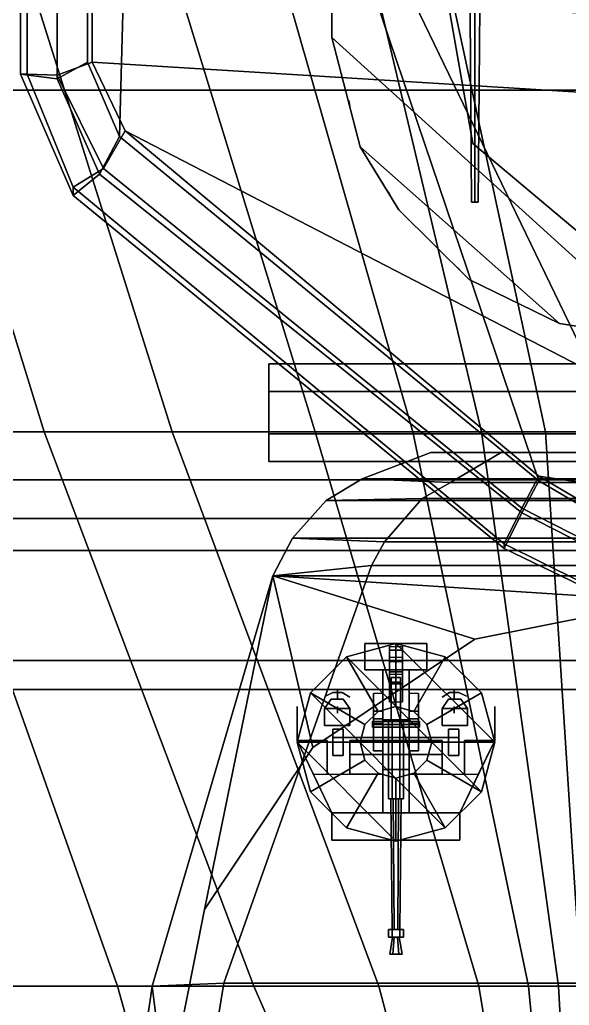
# Model space of a CAD drawing. Header units: millimetres. Extents: x -15 to 15, y -108 to 101.
# Drawn here: x -6.87 to -1.03, y -44.87 to -34.4 of the extents above; entities that cross this region are included whole.
import ezdxf

# ---------------------------------------------------------------- set-up
doc = ezdxf.new("R2010")
doc.units = ezdxf.units.MM
for name, color, linetype in [('barrel', 1, 'Continuous'), ('citadelle', 3, 'Continuous'), ('gun', 1, 'Continuous'), ('platforms', 6, 'Continuous'), ('railings', 6, 'Continuous'), ('sleeve', 5, 'Continuous'), ('superstructure', 4, 'Continuous'), ('turret', 2, 'Continuous')]:
    doc.layers.add(name, color=color, linetype=linetype)

msp = doc.modelspace()

# ---------------------------------------------------------------- linework, layer by layer
for points in [[(-9.53, -32.88, -7.56), (-8.43, -32.88, -8.17), (-6.61, -38.78, -8.17), (-7.92, -38.78, -7.56)], [(-8.43, -32.88, -8.17), (-7.11, -32.88, -8.63), (-5.25, -38.78, -8.63), (-6.61, -38.78, -8.17)], [(-7.11, -32.88, -8.63), (-5.54, -32.88, -9), (-3.73, -38.78, -9), (-5.25, -38.78, -8.63)], [(-5.54, -32.88, -9), (-4.38, -32.88, -9.21), (-2.69, -38.78, -9.21), (-3.73, -38.78, -9)], [(-4.38, -32.88, -9.21), (-3.36, -32.88, -9.34), (-1.96, -38.78, -9.34), (-2.69, -38.78, -9.21)], [(-3.36, -32.88, -9.34), (-2.55, -32.88, -9.44), (-1.28, -38.78, -9.44), (-1.96, -38.78, -9.34)], [(-2.55, -32.88, -9.44), (0, -32.88, -9.55), (0, -38.78, -9.55), (-1.28, -38.78, -9.44)], [(-9.15, -38.78, -6.76), (-7.92, -38.78, -7.56), (-5.83, -44.67, -7.56), (-7.69, -44.67, -6.58)], [(-7.92, -38.78, -7.56), (-6.61, -38.78, -8.17), (-4.38, -44.67, -8.17), (-5.83, -44.67, -7.56)], [(-6.61, -38.78, -8.17), (-5.25, -38.78, -8.63), (-3.05, -44.67, -8.63), (-4.38, -44.67, -8.17)], [(-5.25, -38.78, -8.63), (-3.73, -38.78, -9), (-1.99, -44.67, -9), (-3.05, -44.67, -8.63)], [(-3.73, -38.78, -9), (-2.69, -38.78, -9.21), (-1.46, -44.67, -9.21), (-1.99, -44.67, -9)], [(-2.69, -38.78, -9.21), (-1.96, -38.78, -9.34), (-1.14, -44.67, -9.34), (-1.46, -44.67, -9.21)], [(-1.96, -38.78, -9.34), (-1.28, -38.78, -9.44), (-0.9, -44.67, -9.44), (-1.14, -44.67, -9.34)], [(-1.28, -38.78, -9.44), (0, -38.78, -9.55), (0, -44.67, -9.55), (-0.9, -44.67, -9.44)], [(-9.72, -44.67, -4.63), (-8.71, -44.67, -5.77), (-6.85, -50.51, -5.77), (-8.3, -50.51, -4.63)], [(-8.71, -44.67, -5.77), (-7.69, -44.67, -6.58), (-5.89, -50.51, -6.35), (-6.85, -50.51, -5.77)], [(-7.69, -44.67, -6.58), (-5.83, -44.67, -7.56), (-4.2, -50.51, -7.18), (-5.89, -50.51, -6.35)], [(-5.83, -44.67, -7.56), (-4.38, -44.67, -8.17), (-1.83, -50.51, -8.17), (-4.2, -50.51, -7.18)], [(-4.38, -44.67, -8.17), (-3.05, -44.67, -8.63), (-1.51, -50.51, -8.36), (-1.83, -50.51, -8.17)], [(-3.05, -44.67, -8.63), (-1.99, -44.67, -9), (-1.03, -50.51, -8.83), (-1.51, -50.51, -8.36)], [(-1.99, -44.67, -9), (-1.46, -44.67, -9.21), (-0.9, -50.51, -9.04), (-1.03, -50.51, -8.83)], [(-1.46, -44.67, -9.21), (-1.14, -44.67, -9.34), (-0.82, -50.51, -9.26), (-0.9, -50.51, -9.04)], [(-1.14, -44.67, -9.34), (-0.9, -44.67, -9.44), (-0.78, -50.51, -9.44), (-0.82, -50.51, -9.26)]]:
    msp.add_3dface(points)
at = {"layer": 'barrel'}
for points in [[(-2.085, -33.84, 15.318), (-2.085, -33.84, 15.254), (-2.065, -36.34, 15.266), (-2.065, -36.34, 15.306)], [(-2.03, -33.84, 15.35), (-2.085, -33.84, 15.318), (-2.065, -36.34, 15.306), (-2.03, -36.34, 15.326)], [(-2.085, -33.84, 15.254), (-2.03, -33.84, 15.222), (-2.03, -36.34, 15.246), (-2.065, -36.34, 15.266)], [(-1.975, -33.84, 15.318), (-2.03, -33.84, 15.35), (-2.03, -36.34, 15.326), (-1.995, -36.34, 15.306)], [(-2.03, -33.84, 15.222), (-1.975, -33.84, 15.254), (-1.995, -36.34, 15.266), (-2.03, -36.34, 15.246)], [(-1.975, -33.84, 15.254), (-1.975, -33.84, 15.318), (-1.995, -36.34, 15.306), (-1.995, -36.34, 15.266)], [(-1.995, -36.34, 15.266), (-2.065, -36.34, 15.306), (-2.065, -36.34, 15.266), (-2.03, -36.34, 15.246)], [(-1.995, -36.34, 15.306), (-2.03, -36.34, 15.326), (-2.065, -36.34, 15.306), (-1.995, -36.34, 15.266)]]:
    msp.add_3dface(points, dxfattribs=at)
at = {"layer": 'citadelle'}
for points in [[(11.83, -24.43, 4.59), (-11.83, -24.43, 4.59), (-11.47, -35.15, 4.59), (11.47, -35.15, 4.59)], [(11.47, -35.15, 4.59), (-11.47, -35.15, 4.59), (-12.13, -39.29, 4.59), (12.13, -39.29, 4.59)], [(12.13, -39.29, 4.59), (-12.13, -39.29, 4.59), (-12.13, -39.7, 4.59), (12.13, -39.7, 4.59)], [(12.13, -39.7, 4.59), (-12.13, -39.7, 4.59), (-11.23, -40.04, 4.59), (11.23, -40.04, 4.59)], [(11.23, -40.04, 4.59), (-11.23, -40.04, 4.59), (-10.25, -41.21, 4.59), (10.25, -41.21, 4.59)], [(10.25, -41.21, 4.59), (-10.25, -41.21, 4.59), (-10.21, -41.52, 4.59), (10.21, -41.52, 4.59)], [(10.21, -41.52, 4.59), (-10.21, -41.52, 4.59), (-9.16, -47.56, 4.59), (9.16, -47.56, 4.59)]]:
    msp.add_3dface(points, dxfattribs=at)
at = {"layer": 'gun'}
for points in [[(-2.89, -44.07, 9.785), (-2.91, -44.07, 9.82), (-2.925, -42.68, 9.82), (-2.898, -42.68, 9.772)], [(-2.91, -44.07, 9.82), (-2.89, -44.07, 9.855), (-2.898, -42.68, 9.868), (-2.925, -42.68, 9.82)], [(-2.85, -44.07, 9.785), (-2.89, -44.07, 9.785), (-2.898, -42.68, 9.772), (-2.843, -42.68, 9.772)], [(-2.89, -44.07, 9.855), (-2.85, -44.07, 9.855), (-2.843, -42.68, 9.868), (-2.898, -42.68, 9.868)], [(-2.83, -44.07, 9.82), (-2.85, -44.07, 9.785), (-2.843, -42.68, 9.772), (-2.815, -42.68, 9.82)], [(-2.85, -44.07, 9.855), (-2.83, -44.07, 9.82), (-2.815, -42.68, 9.82), (-2.843, -42.68, 9.868)], [(-2.91, -44.07, 9.889), (-2.95, -44.07, 9.82), (-2.95, -44.15, 9.82), (-2.91, -44.15, 9.889)], [(-2.95, -44.07, 9.82), (-2.91, -44.07, 9.751), (-2.91, -44.15, 9.751), (-2.95, -44.15, 9.82)], [(-2.79, -44.07, 9.82), (-2.95, -44.07, 9.82), (-2.91, -44.07, 9.889), (-2.83, -44.07, 9.889)], [(-2.83, -44.07, 9.751), (-2.91, -44.07, 9.751), (-2.95, -44.07, 9.82), (-2.79, -44.07, 9.82)], [(-2.83, -44.07, 9.889), (-2.91, -44.07, 9.889), (-2.91, -44.15, 9.889), (-2.83, -44.15, 9.889)], [(-2.91, -44.07, 9.751), (-2.83, -44.07, 9.751), (-2.83, -44.15, 9.751), (-2.91, -44.15, 9.751)], [(-2.79, -44.07, 9.82), (-2.83, -44.07, 9.889), (-2.83, -44.15, 9.889), (-2.79, -44.15, 9.82)], [(-2.83, -44.07, 9.751), (-2.79, -44.07, 9.82), (-2.79, -44.15, 9.82), (-2.83, -44.15, 9.751)], [(-2.83, -44.15, 9.889), (-2.91, -44.15, 9.889), (-2.95, -44.15, 9.82), (-2.79, -44.15, 9.82)], [(-2.79, -44.15, 9.82), (-2.95, -44.15, 9.82), (-2.91, -44.15, 9.751), (-2.83, -44.15, 9.751)], [(-2.888, -44.15, 9.85), (-2.905, -44.15, 9.82), (-2.935, -44.33, 9.82), (-2.903, -44.33, 9.876)], [(-2.905, -44.15, 9.82), (-2.888, -44.15, 9.79), (-2.903, -44.33, 9.764), (-2.935, -44.33, 9.82)], [(-2.853, -44.15, 9.85), (-2.888, -44.15, 9.85), (-2.903, -44.33, 9.876), (-2.838, -44.33, 9.876)], [(-2.888, -44.15, 9.79), (-2.853, -44.15, 9.79), (-2.838, -44.33, 9.764), (-2.903, -44.33, 9.764)], [(-2.835, -44.15, 9.82), (-2.853, -44.15, 9.85), (-2.838, -44.33, 9.876), (-2.805, -44.33, 9.82)], [(-2.853, -44.15, 9.79), (-2.835, -44.15, 9.82), (-2.805, -44.33, 9.82), (-2.838, -44.33, 9.764)], [(-2.838, -44.33, 9.876), (-2.903, -44.33, 9.876), (-2.935, -44.33, 9.82), (-2.805, -44.33, 9.82)], [(-2.805, -44.33, 9.82), (-2.935, -44.33, 9.82), (-2.903, -44.33, 9.764), (-2.838, -44.33, 9.764)]]:
    msp.add_3dface(points, dxfattribs=at)
at = {"layer": 'platforms'}
for points in [[(0, -18.15, 12.48), (0, -39.75, 12.48), (-4, -31.47, 12.48), (-4, -18.15, 12.48)], [(0, -27.07, 10.37), (0, -37.81, 10.37), (-3.55, -34.59, 10.37), (-3.55, -27.07, 10.37)], [(-3.55, -34.59, 10.52), (0, -37.81, 10.52), (0, -27.07, 10.52), (-3.55, -27.07, 10.52)], [(-3.55, -27.07, 10.37), (-3.55, -34.59, 10.37), (-3.55, -34.59, 10.52), (-3.55, -27.07, 10.52)], [(-4, -31.47, 12.48), (-1.35, -39.3, 12.48), (-5.81, -35.64, 12.48), (-5.74, -33.15, 12.48)], [(0, -39.75, 12.48), (-0.81, -39.62, 12.48), (-1.35, -39.3, 12.48), (-4, -31.47, 12.48)], [(-5.74, -33.15, 12.48), (-5.81, -35.64, 12.48), (-6.15, -34.85, 12.48), (-6.15, -33.92, 12.48)], [(-5.69, -33.17, 13.63), (-6.1, -33.94, 13.63), (6.1, -34.85, 13.63), (6.1, -33.94, 13.63)], [(-6.15, -33.92, 12.48), (-6.15, -34.85, 12.48), (-6.15, -34.85, 12.63), (-6.15, -33.92, 12.63)], [(-6.1, -33.94, 13.63), (-6.1, -34.85, 13.63), (5.75, -35.58, 13.63), (6.1, -34.85, 13.63)], [(0, -37.81, 10.37), (-1.13, -37.63, 10.37), (-3.25, -35.75, 10.37), (-3.55, -34.59, 10.37)], [(-3.25, -35.75, 10.52), (-1.13, -37.63, 10.52), (0, -37.81, 10.52), (-3.55, -34.59, 10.52)], [(-3.55, -34.59, 10.37), (-3.25, -35.75, 10.37), (-3.25, -35.75, 10.52), (-3.55, -34.59, 10.52)], [(-6.15, -34.85, 12.48), (-5.81, -35.64, 12.48), (-5.81, -35.64, 12.63), (-6.15, -34.85, 12.63)], [(-6.1, -34.85, 13.63), (-5.75, -35.58, 13.63), (1.35, -39.25, 13.63), (5.75, -35.58, 13.63)], [(-5.75, -35.58, 13.63), (-1.35, -39.25, 13.63), (0.81, -39.57, 13.63), (1.35, -39.25, 13.63)], [(-5.81, -35.64, 12.48), (-1.35, -39.3, 12.48), (-1.35, -39.3, 12.63), (-5.81, -35.64, 12.63)], [(-1.13, -37.63, 10.37), (-2.09, -37.16, 10.37), (-2.84, -36.42, 10.37), (-3.25, -35.75, 10.37)], [(-2.84, -36.42, 10.52), (-2.09, -37.16, 10.52), (-1.13, -37.63, 10.52), (-3.25, -35.75, 10.52)], [(-3.25, -35.75, 10.37), (-2.84, -36.42, 10.37), (-2.84, -36.42, 10.52), (-3.25, -35.75, 10.52)], [(-2.84, -36.42, 10.37), (-2.09, -37.16, 10.37), (-2.09, -37.16, 10.52), (-2.84, -36.42, 10.52)], [(-1.13, -37.63, 10.52), (-2.09, -37.16, 10.52), (-2.09, -37.16, 10.37), (-1.13, -37.63, 10.37)], [(0, -37.81, 10.52), (-1.13, -37.63, 10.52), (-1.13, -37.63, 10.37), (0, -37.81, 10.37)], [(-1.35, -39.25, 13.63), (-0.81, -39.57, 13.63), (0, -39.7, 13.63), (0.81, -39.57, 13.63)], [(-1.35, -39.3, 12.48), (-0.81, -39.62, 12.48), (-0.81, -39.62, 12.63), (-1.35, -39.3, 12.63)]]:
    msp.add_3dface(points, dxfattribs=at)
at = {"layer": 'railings'}
for points in [[(-3.55, -34.59, 11.49), (-3.55, -27.07, 11.49), (-3.55, -27.07, 11.56), (-3.55, -34.59, 11.56)], [(-3.55, -34.59, 11.56), (-3.55, -27.07, 11.56), (-3.55, -27.07, 11.49), (-3.55, -34.59, 11.49)], [(-3.55, -34.59, 11.24), (-3.55, -27.07, 11.24), (-3.55, -27.07, 11.17), (-3.55, -34.59, 11.17)], [(-3.55, -34.59, 11.17), (-3.55, -27.07, 11.17), (-3.55, -27.07, 11.24), (-3.55, -34.59, 11.24)], [(-3.55, -34.59, 10.81), (-3.55, -27.07, 10.81), (-3.55, -27.07, 10.88), (-3.55, -34.59, 10.88)], [(-3.55, -34.59, 10.88), (-3.55, -27.07, 10.88), (-3.55, -27.07, 10.81), (-3.55, -34.59, 10.81)], [(-6.79, -33.69, 14.75), (-6.86, -33.69, 14.75), (-6.86, -34.98, 14.75), (-6.79, -34.98, 14.75)], [(-6.86, -33.69, 14.75), (-6.47, -33.74, 14.36), (-6.47, -35.03, 14.36), (-6.86, -34.98, 14.75)], [(-6.79, -34.98, 14.75), (-6.47, -34.99, 14.36), (-6.47, -33.7, 14.36), (-6.79, -33.69, 14.75)], [(-6.47, -34.99, 14.36), (-6.1, -34.85, 13.63), (-6.1, -33.94, 13.63), (-6.47, -33.7, 14.36)], [(-6.47, -33.74, 14.36), (-6.15, -33.92, 13.63), (-6.15, -34.85, 13.63), (-6.47, -35.03, 14.36)], [(-6.15, -33.92, 13.63), (-6.15, -33.92, 12.63), (-6.15, -34.85, 12.63), (-6.15, -34.85, 13.63)], [(-3.55, -34.46, 10.52), (-3.55, -34.46, 11.49), (-3.55, -34.4, 11.49), (-3.55, -34.4, 10.52)], [(-3.55, -34.4, 10.52), (-3.55, -34.4, 11.49), (-3.55, -34.46, 11.49), (-3.55, -34.46, 10.52)], [(-3.25, -35.75, 11.56), (-3.55, -34.59, 11.56), (-3.55, -34.59, 11.49), (-3.25, -35.75, 11.49)], [(-3.25, -35.75, 11.49), (-3.55, -34.59, 11.49), (-3.55, -34.59, 11.56), (-3.25, -35.75, 11.56)], [(-3.25, -35.75, 11.17), (-3.55, -34.59, 11.17), (-3.55, -34.59, 11.24), (-3.25, -35.75, 11.24)], [(-3.25, -35.75, 11.24), (-3.55, -34.59, 11.24), (-3.55, -34.59, 11.17), (-3.25, -35.75, 11.17)], [(-3.25, -35.75, 10.88), (-3.55, -34.59, 10.88), (-3.55, -34.59, 10.81), (-3.25, -35.75, 10.81)], [(-3.25, -35.75, 10.81), (-3.55, -34.59, 10.81), (-3.55, -34.59, 10.88), (-3.25, -35.75, 10.88)], [(-5.98, -35.98, 14.36), (-5.75, -35.58, 13.63), (-6.1, -34.85, 13.63), (-6.47, -34.99, 14.36)], [(-6.47, -35.03, 14.36), (-6.15, -34.85, 13.63), (-5.81, -35.64, 13.63), (-6.02, -36.04, 14.36)], [(-6.15, -34.85, 13.63), (-6.15, -34.85, 12.63), (-5.81, -35.64, 12.63), (-5.81, -35.64, 13.63)], [(-6.86, -34.98, 14.75), (-6.47, -35.03, 14.36), (-6.02, -36.04, 14.36), (-6.3, -36.27, 14.75)], [(-6.79, -34.98, 14.75), (-6.86, -34.98, 14.75), (-6.3, -36.27, 14.75), (-6.3, -36.18, 14.75)], [(-6.3, -36.18, 14.75), (-5.98, -35.98, 14.36), (-6.47, -34.99, 14.36), (-6.79, -34.98, 14.75)], [(-3.37, -35.26, 10.52), (-3.37, -35.26, 11.49), (-3.36, -35.32, 11.49), (-3.36, -35.32, 10.52)], [(-3.36, -35.32, 10.52), (-3.36, -35.32, 11.49), (-3.37, -35.26, 11.49), (-3.37, -35.26, 10.52)], [(-1.53, -39.59, 14.36), (-1.35, -39.25, 13.63), (-5.75, -35.58, 13.63), (-5.98, -35.98, 14.36)], [(-6.02, -36.04, 14.36), (-5.81, -35.64, 13.63), (-1.35, -39.3, 13.63), (-1.53, -39.64, 14.36)], [(-5.81, -35.64, 13.63), (-5.81, -35.64, 12.63), (-1.35, -39.3, 12.63), (-1.35, -39.3, 13.63)], [(-2.84, -36.42, 11.56), (-3.25, -35.75, 11.56), (-3.25, -35.75, 11.49), (-2.84, -36.42, 11.49)], [(-2.84, -36.42, 11.49), (-3.25, -35.75, 11.49), (-3.25, -35.75, 11.56), (-2.84, -36.42, 11.56)], [(-2.84, -36.42, 11.17), (-3.25, -35.75, 11.17), (-3.25, -35.75, 11.24), (-2.84, -36.42, 11.24)], [(-2.84, -36.42, 11.24), (-3.25, -35.75, 11.24), (-3.25, -35.75, 11.17), (-2.84, -36.42, 11.17)], [(-2.84, -36.42, 10.88), (-3.25, -35.75, 10.88), (-3.25, -35.75, 10.81), (-2.84, -36.42, 10.81)], [(-2.84, -36.42, 10.81), (-3.25, -35.75, 10.81), (-3.25, -35.75, 10.88), (-2.84, -36.42, 10.88)], [(-1.72, -39.97, 14.75), (-1.53, -39.59, 14.36), (-5.98, -35.98, 14.36), (-6.3, -36.18, 14.75)], [(-6.3, -36.27, 14.75), (-6.02, -36.04, 14.36), (-1.53, -39.64, 14.36), (-1.72, -40.02, 14.75)], [(-6.3, -36.18, 14.75), (-6.3, -36.27, 14.75), (-1.72, -40.02, 14.75), (-1.72, -39.97, 14.75)], [(-2.92, -36.29, 10.52), (-2.92, -36.29, 11.49), (-2.95, -36.23, 11.49), (-2.95, -36.23, 10.52)], [(-2.95, -36.23, 10.52), (-2.95, -36.23, 11.49), (-2.92, -36.29, 11.49), (-2.92, -36.29, 10.52)], [(-2.09, -37.16, 11.49), (-2.84, -36.42, 11.49), (-2.84, -36.42, 11.56), (-2.09, -37.16, 11.56)], [(-2.09, -37.16, 11.56), (-2.84, -36.42, 11.56), (-2.84, -36.42, 11.49), (-2.09, -37.16, 11.49)], [(-2.09, -37.16, 11.24), (-2.84, -36.42, 11.24), (-2.84, -36.42, 11.17), (-2.09, -37.16, 11.17)], [(-2.09, -37.16, 11.17), (-2.84, -36.42, 11.17), (-2.84, -36.42, 11.24), (-2.09, -37.16, 11.24)], [(-2.09, -37.16, 10.81), (-2.84, -36.42, 10.81), (-2.84, -36.42, 10.88), (-2.09, -37.16, 10.88)], [(-2.09, -37.16, 10.88), (-2.84, -36.42, 10.88), (-2.84, -36.42, 10.81), (-2.09, -37.16, 10.81)], [(-2.19, -37.06, 10.52), (-2.19, -37.06, 11.49), (-2.25, -37, 11.49), (-2.25, -37, 10.52)], [(-2.25, -37, 10.52), (-2.25, -37, 11.49), (-2.19, -37.06, 11.49), (-2.19, -37.06, 10.52)], [(-1.13, -37.63, 11.56), (-2.09, -37.16, 11.56), (-2.09, -37.16, 11.49), (-1.13, -37.63, 11.49)], [(-1.13, -37.63, 11.49), (-2.09, -37.16, 11.49), (-2.09, -37.16, 11.56), (-1.13, -37.63, 11.56)], [(-1.13, -37.63, 11.17), (-2.09, -37.16, 11.17), (-2.09, -37.16, 11.24), (-1.13, -37.63, 11.24)], [(-1.13, -37.63, 11.24), (-2.09, -37.16, 11.24), (-2.09, -37.16, 11.17), (-1.13, -37.63, 11.17)], [(-1.13, -37.63, 10.88), (-2.09, -37.16, 10.88), (-2.09, -37.16, 10.81), (-1.13, -37.63, 10.81)], [(-1.13, -37.63, 10.81), (-2.09, -37.16, 10.81), (-2.09, -37.16, 10.88), (-1.13, -37.63, 10.88)], [(0, -37.81, 11.49), (-1.13, -37.63, 11.49), (-1.13, -37.63, 11.56), (0, -37.81, 11.56)], [(0, -37.81, 11.56), (-1.13, -37.63, 11.56), (-1.13, -37.63, 11.49), (0, -37.81, 11.49)], [(0, -37.81, 11.24), (-1.13, -37.63, 11.24), (-1.13, -37.63, 11.17), (0, -37.81, 11.17)], [(0, -37.81, 11.17), (-1.13, -37.63, 11.17), (-1.13, -37.63, 11.24), (0, -37.81, 11.24)], [(0, -37.81, 10.81), (-1.13, -37.63, 10.81), (-1.13, -37.63, 10.88), (0, -37.81, 10.88)], [(0, -37.81, 10.88), (-1.13, -37.63, 10.88), (-1.13, -37.63, 10.81), (0, -37.81, 10.81)], [(-0.85, -39.94, 14.36), (-0.81, -39.57, 13.63), (-1.35, -39.25, 13.63), (-1.53, -39.59, 14.36)], [(-1.53, -39.64, 14.36), (-1.35, -39.3, 13.63), (-0.81, -39.62, 13.63), (-0.85, -39.99, 14.36)], [(-1.35, -39.3, 13.63), (-1.35, -39.3, 12.63), (-0.81, -39.62, 12.63), (-0.81, -39.62, 13.63)], [(-0.91, -40.37, 14.75), (-0.85, -39.94, 14.36), (-1.53, -39.59, 14.36), (-1.72, -39.97, 14.75)], [(-1.72, -40.02, 14.75), (-1.53, -39.64, 14.36), (-0.85, -39.99, 14.36), (-0.91, -40.41, 14.75)], [(-1.72, -39.97, 14.75), (-1.72, -40.02, 14.75), (-0.91, -40.41, 14.75), (-0.91, -40.37, 14.75)]]:
    msp.add_3dface(points, dxfattribs=at)
at = {"layer": 'sleeve'}
for points in [[(-3.2, -41.03, 9.93), (-3.2, -41.31, 9.93), (-2.54, -41.31, 9.93), (-2.54, -41.03, 9.93)], [(-2.54, -41.03, 9.57), (-2.54, -41.31, 9.57), (-3.2, -41.31, 9.57), (-3.2, -41.03, 9.57)], [(-2.54, -41.03, 9.93), (-2.54, -41.03, 9.57), (-3.2, -41.03, 9.57), (-3.2, -41.03, 9.93)], [(-3.2, -41.03, 9.57), (-3.2, -41.31, 9.57), (-3.2, -41.31, 9.93), (-3.2, -41.03, 9.93)], [(-2.94, -41.1, 9.36), (-2.94, -41.21, 9.41), (-2.94, -41.18, 9.57), (-2.94, -41.06, 9.57)], [(-2.8, -41.06, 9.57), (-2.8, -41.1, 9.36), (-2.94, -41.1, 9.36), (-2.94, -41.06, 9.57)], [(-2.8, -41.18, 9.57), (-2.8, -41.21, 9.41), (-2.8, -41.1, 9.36), (-2.8, -41.06, 9.57)], [(-2.54, -41.31, 9.93), (-2.54, -41.31, 9.57), (-2.54, -41.03, 9.57), (-2.54, -41.03, 9.93)], [(-2.94, -41.22, 9.15), (-2.94, -41.33, 9.2), (-2.94, -41.21, 9.41), (-2.94, -41.1, 9.36)], [(-2.8, -41.1, 9.36), (-2.8, -41.22, 9.15), (-2.94, -41.22, 9.15), (-2.94, -41.1, 9.36)], [(-2.8, -41.21, 9.41), (-2.8, -41.33, 9.2), (-2.8, -41.22, 9.15), (-2.8, -41.1, 9.36)], [(-2.94, -41.18, 9.57), (-2.94, -41.21, 9.41), (-2.8, -41.21, 9.41), (-2.8, -41.18, 9.57)], [(-2.94, -41.21, 9.41), (-2.94, -41.33, 9.2), (-2.8, -41.33, 9.2), (-2.8, -41.21, 9.41)], [(-2.94, -41.33, 9.03), (-2.94, -41.46, 9.08), (-2.94, -41.33, 9.2), (-2.94, -41.22, 9.15)], [(-2.8, -41.22, 9.15), (-2.8, -41.33, 9.03), (-2.94, -41.33, 9.03), (-2.94, -41.22, 9.15)], [(-2.8, -41.33, 9.2), (-2.8, -41.46, 9.08), (-2.8, -41.33, 9.03), (-2.8, -41.22, 9.15)], [(-3.2, -41.31, 9.93), (-3.2, -41.31, 9.57), (-2.54, -41.31, 9.57), (-2.54, -41.31, 9.93)], [(-3.01, -41.31, 9.89), (-3.01, -41.84, 9.89), (-2.73, -41.84, 9.89), (-2.73, -41.31, 9.89)], [(-2.73, -41.31, 9.62), (-2.73, -41.84, 9.62), (-3.01, -41.84, 9.62), (-3.01, -41.31, 9.62)], [(-3.01, -41.31, 9.62), (-3.01, -41.84, 9.62), (-3.01, -41.84, 9.89), (-3.01, -41.31, 9.89)], [(-2.94, -41.33, 9.2), (-2.94, -41.46, 9.08), (-2.8, -41.46, 9.08), (-2.8, -41.33, 9.2)], [(-2.94, -41.47, 8.93), (-2.94, -41.65, 8.98), (-2.94, -41.46, 9.08), (-2.94, -41.33, 9.03)], [(-2.8, -41.33, 9.03), (-2.8, -41.36, 9), (-2.94, -41.36, 9), (-2.94, -41.33, 9.03)], [(-2.8, -41.46, 9.08), (-2.8, -41.65, 8.98), (-2.8, -41.47, 8.93), (-2.8, -41.33, 9.03)], [(-2.73, -41.84, 9.89), (-2.73, -41.84, 9.62), (-2.73, -41.31, 9.62), (-2.73, -41.31, 9.89)], [(-2.94, -41.46, 9.08), (-2.94, -41.65, 8.98), (-2.8, -41.65, 8.98), (-2.8, -41.46, 9.08)], [(-2.92, -41.39, 9.89), (-2.92, -41.44, 9.89), (-2.92, -41.44, 10.11), (-2.92, -41.39, 9.98)], [(-2.92, -41.39, 9.98), (-2.92, -41.44, 10.11), (-2.82, -41.44, 10.11), (-2.82, -41.39, 9.98)], [(-2.82, -41.39, 9.98), (-2.82, -41.39, 9.89), (-2.92, -41.39, 9.89), (-2.92, -41.39, 9.98)], [(-2.92, -41.44, 9.89), (-2.92, -41.84, 9.89), (-2.92, -41.84, 9.95), (-2.92, -41.44, 10.11)], [(-2.92, -41.44, 10.11), (-2.92, -41.84, 9.95), (-2.82, -41.84, 9.95), (-2.82, -41.44, 10.11)], [(-2.82, -41.44, 10.11), (-2.82, -41.44, 9.89), (-2.82, -41.39, 9.89), (-2.82, -41.39, 9.98)], [(-2.82, -41.84, 9.95), (-2.82, -41.84, 9.89), (-2.82, -41.44, 9.89), (-2.82, -41.44, 10.11)], [(-2.62, -41.89, 9.78), (-2.62, -41.86, 9.75), (-3.12, -41.86, 9.75), (-3.12, -41.89, 9.78)], [(-2.62, -41.86, 9.75), (-2.62, -41.89, 9.72), (-3.12, -41.89, 9.72), (-3.12, -41.86, 9.75)], [(-3.12, -41.92, 9.75), (-3.12, -41.89, 9.78), (-3.12, -41.86, 9.75), (-3.12, -41.89, 9.72)], [(-2.62, -41.92, 9.75), (-2.62, -41.89, 9.78), (-3.12, -41.89, 9.78), (-3.12, -41.92, 9.75)], [(-2.62, -41.89, 9.72), (-2.62, -41.92, 9.75), (-3.12, -41.92, 9.75), (-3.12, -41.89, 9.72)], [(-3.01, -41.84, 9.75), (-3.01, -42.37, 9.75), (-2.73, -42.37, 9.75), (-2.73, -41.84, 9.75)], [(-2.73, -41.84, 9.62), (-2.73, -42.37, 9.62), (-3.01, -42.37, 9.62), (-3.01, -41.84, 9.62)], [(-3.01, -41.84, 9.89), (-3.01, -41.84, 9.62), (-2.73, -41.84, 9.62), (-2.73, -41.84, 9.89)], [(-3.01, -41.84, 9.62), (-3.01, -42.37, 9.62), (-3.01, -42.37, 9.75), (-3.01, -41.84, 9.75)], [(-2.91, -41.84, 9.889), (-2.95, -41.84, 9.82), (-2.95, -42.68, 9.82), (-2.91, -42.68, 9.889)], [(-2.95, -41.84, 9.82), (-2.91, -41.84, 9.751), (-2.91, -42.68, 9.751), (-2.95, -42.68, 9.82)], [(-2.92, -41.84, 9.95), (-2.92, -41.84, 9.89), (-2.82, -41.84, 9.89), (-2.82, -41.84, 9.95)], [(-2.83, -41.84, 9.889), (-2.91, -41.84, 9.889), (-2.91, -42.68, 9.889), (-2.83, -42.68, 9.889)], [(-2.91, -41.84, 9.751), (-2.83, -41.84, 9.751), (-2.83, -42.68, 9.751), (-2.91, -42.68, 9.751)], [(-2.79, -41.84, 9.82), (-2.83, -41.84, 9.889), (-2.83, -42.68, 9.889), (-2.79, -42.68, 9.82)], [(-2.83, -41.84, 9.751), (-2.79, -41.84, 9.82), (-2.79, -42.68, 9.82), (-2.83, -42.68, 9.751)], [(-2.73, -42.37, 9.75), (-2.73, -42.37, 9.62), (-2.73, -41.84, 9.62), (-2.73, -41.84, 9.75)], [(-2.62, -41.89, 9.72), (-2.62, -41.86, 9.75), (-2.62, -41.89, 9.78), (-2.62, -41.92, 9.75)], [(-3.54, -42.22, 10.04), (-3.43, -42.22, 10.04), (-3.43, -41.94, 10.04), (-3.54, -41.94, 10.04)], [(-3.54, -41.94, 9.91), (-3.43, -41.94, 9.91), (-3.43, -42.22, 9.91), (-3.54, -42.22, 9.91)], [(-3.54, -41.94, 10.04), (-3.54, -41.94, 9.91), (-3.54, -42.22, 9.91), (-3.54, -42.22, 10.04)], [(-3.43, -41.94, 10.04), (-3.43, -41.94, 9.91), (-3.54, -41.94, 9.91), (-3.54, -41.94, 10.04)], [(-3.43, -42.22, 10.04), (-3.43, -42.22, 9.91), (-3.43, -41.94, 9.91), (-3.43, -41.94, 10.04)], [(-2.2, -41.94, 10.04), (-2.2, -41.94, 9.91), (-2.31, -41.94, 9.91), (-2.31, -41.94, 10.04)], [(-2.31, -42.22, 10.04), (-2.2, -42.22, 10.04), (-2.2, -41.94, 10.04), (-2.31, -41.94, 10.04)], [(-2.31, -41.94, 10.04), (-2.31, -41.94, 9.91), (-2.31, -42.22, 9.91), (-2.31, -42.22, 10.04)], [(-2.31, -41.94, 9.91), (-2.2, -41.94, 9.91), (-2.2, -42.22, 9.91), (-2.31, -42.22, 9.91)], [(-2.2, -42.22, 10.04), (-2.2, -42.22, 9.91), (-2.2, -41.94, 9.91), (-2.2, -41.94, 10.04)], [(-2.2, -42.03, 9.91), (-2.2, -42.03, 9.86), (-3.54, -42.03, 9.86), (-3.54, -42.03, 9.91)], [(-3.54, -42.03, 9.86), (-2.2, -42.03, 9.86), (-2.2, -42.08, 9.86), (-3.54, -42.08, 9.86)], [(-3.54, -42.03, 9.91), (-3.54, -42.03, 9.86), (-3.54, -42.08, 9.86), (-3.54, -42.08, 9.91)], [(-3.54, -42.08, 9.86), (-2.2, -42.08, 9.86), (-2.2, -42.08, 9.91), (-3.54, -42.08, 9.91)], [(-3.43, -42.08, 9.91), (-2.31, -42.08, 9.91), (-2.31, -42.03, 9.91), (-3.43, -42.03, 9.91)], [(-2.2, -42.08, 9.91), (-2.2, -42.08, 9.86), (-2.2, -42.03, 9.86), (-2.2, -42.03, 9.91)], [(-3.54, -42.22, 9.91), (-3.43, -42.22, 9.91), (-3.43, -42.22, 10.04), (-3.54, -42.22, 10.04)], [(-2.31, -42.22, 9.91), (-2.2, -42.22, 9.91), (-2.2, -42.22, 10.04), (-2.31, -42.22, 10.04)], [(-3.01, -42.37, 9.75), (-3.01, -42.37, 9.62), (-2.73, -42.37, 9.62), (-2.73, -42.37, 9.75)], [(-2.83, -42.68, 9.889), (-2.91, -42.68, 9.889), (-2.95, -42.68, 9.82), (-2.79, -42.68, 9.82)], [(-2.79, -42.68, 9.82), (-2.95, -42.68, 9.82), (-2.91, -42.68, 9.751), (-2.83, -42.68, 9.751)]]:
    msp.add_3dface(points, dxfattribs=at)
at = {"layer": 'superstructure'}
for points in [[(-2.052, -35.715, 12.48), (-2.334, -34.118, 12.48), (-2.334, -34.118, 4.59), (-2.052, -35.715, 4.59)], [(-0.811, -36.757, 12.48), (-2.052, -35.715, 12.48), (-2.052, -35.715, 4.59), (-0.811, -36.757, 4.59)], [(0, -40.58, 4.59), (-2.032, -40.984, 4.59), (-2.032, -40.984, 5.45), (0, -40.58, 5.45)], [(-2.032, -40.984, 4.59), (-3.755, -42.135, 4.59), (-3.755, -42.135, 5.45), (-2.032, -40.984, 5.45)], [(-3.755, -42.135, 4.59), (-4.906, -43.858, 4.59), (-4.906, -43.858, 5.45), (-3.755, -42.135, 5.45)], [(-4.906, -43.858, 4.59), (-5.31, -45.89, 4.59), (-5.31, -45.89, 5.45), (-4.906, -43.858, 5.45)]]:
    msp.add_3dface(points, dxfattribs=at)
at = {"layer": 'turret'}
for points in [[(-0.93, -38.056, 9.25), (-0.93, -38.35, 9.08), (-4.22, -38.35, 9.08), (-4.22, -38.056, 9.25)], [(-4.22, -38.35, 9.08), (-4.22, -38.8, 9.08), (-4.22, -39.094, 9.25), (-4.22, -38.056, 9.25)], [(-0.93, -38.056, 9.59), (-0.93, -38.056, 9.25), (-4.22, -38.056, 9.25), (-4.22, -38.056, 9.59)], [(-0.93, -38.35, 9.76), (-0.93, -38.056, 9.59), (-4.22, -38.056, 9.59), (-4.22, -38.35, 9.76)], [(-4.22, -38.056, 9.25), (-4.22, -39.094, 9.25), (-4.22, -39.094, 9.59), (-4.22, -38.056, 9.59)], [(-4.22, -38.056, 9.59), (-4.22, -39.094, 9.59), (-4.22, -38.8, 9.76), (-4.22, -38.35, 9.76)], [(-0.93, -38.35, 9.08), (-0.93, -38.8, 9.08), (-4.22, -38.8, 9.08), (-4.22, -38.35, 9.08)], [(-0.93, -38.8, 9.76), (-0.93, -38.35, 9.76), (-4.22, -38.35, 9.76), (-4.22, -38.8, 9.76)], [(-0.93, -38.8, 9.08), (-0.93, -39.094, 9.25), (-4.22, -39.094, 9.25), (-4.22, -38.8, 9.08)], [(-0.93, -39.094, 9.59), (-0.93, -38.8, 9.76), (-4.22, -38.8, 9.76), (-4.22, -39.094, 9.59)], [(-2.5, -39, 5.45), (2.5, -39, 5.45), (3.23, -39.28, 5.45), (-3.23, -39.28, 5.45)], [(-2.29, -39.32, 8.91), (-1.75, -39, 8.91), (-2.5, -39, 5.45), (-3.23, -39.28, 5.45)], [(-0.93, -39, 7.5), (0.93, -39, 7.5), (2.5, -39, 5.45), (-2.5, -39, 5.45)], [(-1.75, -39, 8.91), (-0.93, -39, 8.91), (-0.93, -39, 7.5), (-2.5, -39, 5.45)], [(-0.93, -39.32, 8.91), (-0.93, -39, 8.91), (-1.75, -39, 8.91), (-2.29, -39.32, 8.91)], [(-0.93, -39.094, 9.25), (-0.93, -39.094, 9.59), (-4.22, -39.094, 9.59), (-4.22, -39.094, 9.25)], [(-3.23, -39.28, 5.45), (3.23, -39.28, 5.45), (3.61, -39.51, 5.45), (-3.61, -39.51, 5.45)], [(-2.59, -39.49, 8.91), (-2.29, -39.32, 8.91), (-3.23, -39.28, 5.45), (-3.61, -39.51, 5.45)], [(-0.93, -39.49, 8.91), (-0.93, -39.32, 8.91), (-2.29, -39.32, 8.91), (-2.59, -39.49, 8.91)], [(-2.99, -39.95, 8.84), (-2.59, -39.49, 8.91), (-3.61, -39.51, 5.45), (-3.97, -39.91, 5.45)], [(2.99, -39.95, 8.84), (2.59, -39.49, 8.91), (-2.59, -39.49, 8.91), (-2.99, -39.95, 8.84)], [(-3.61, -39.51, 5.45), (3.61, -39.51, 5.45), (3.97, -39.91, 5.45), (-3.97, -39.91, 5.45)], [(-3.97, -39.91, 5.45), (3.97, -39.91, 5.45), (4.18, -40.31, 5.45), (-4.18, -40.31, 5.45)], [(-3.13, -40.2, 8.81), (-2.99, -39.95, 8.84), (-3.97, -39.91, 5.45), (-4.18, -40.31, 5.45)], [(3.13, -40.2, 8.81), (2.99, -39.95, 8.84), (-2.99, -39.95, 8.84), (-3.13, -40.2, 8.81)], [(-4.7, -44.64, 8.38), (-3.13, -40.2, 8.81), (-4.18, -40.31, 5.45), (-5.46, -44.67, 5.45)], [(4.7, -44.64, 8.38), (3.13, -40.2, 8.81), (-3.13, -40.2, 8.81), (-4.7, -44.64, 8.38)], [(-5.46, -44.67, 5.45), (-4.18, -40.31, 5.45), (-4.906, -43.858, 5.45), (-5.31, -45.89, 5.45)], [(-4.18, -40.31, 5.45), (-3.755, -42.135, 5.45), (-4.906, -43.858, 5.45)], [(-4.18, -40.31, 5.45), (4.18, -40.31, 5.45), (0, -40.58, 5.45)], [(-4.18, -40.31, 5.45), (0, -40.58, 5.45), (-2.032, -40.984, 5.45)], [(-4.18, -40.31, 5.45), (-2.032, -40.984, 5.45), (-3.755, -42.135, 5.45)], [(-3.395, -41.171, 9), (-1.961, -42.605, 9), (-1.82, -42.08, 9), (-2.87, -41.03, 9)], [(-2.87, -41.03, 8.9), (-3.395, -41.171, 8.9), (-3.395, -41.171, 9), (-2.87, -41.03, 9)], [(-3.395, -41.171, 8.9), (-2.87, -41.03, 8.9), (-2.87, -41.7, 8.77), (-3.06, -41.751, 8.77)], [(-2.345, -41.171, 8.9), (-2.87, -41.03, 8.9), (-2.87, -41.03, 9), (-2.345, -41.171, 9)], [(-2.87, -41.03, 8.9), (-2.345, -41.171, 8.9), (-2.68, -41.751, 8.77), (-2.87, -41.7, 8.77)], [(-2.87, -41.03, 9), (-1.82, -42.08, 9), (-1.961, -41.555, 9), (-2.345, -41.171, 9)], [(-3.779, -41.555, 9), (-2.345, -42.989, 9), (-1.961, -42.605, 9), (-3.395, -41.171, 9)], [(-3.395, -41.171, 8.9), (-3.779, -41.555, 8.9), (-3.779, -41.555, 9), (-3.395, -41.171, 9)], [(-3.779, -41.555, 8.9), (-3.395, -41.171, 8.9), (-3.06, -41.751, 8.77), (-3.199, -41.89, 8.77)], [(-2.345, -41.171, 8.9), (-1.961, -41.555, 8.9), (-2.541, -41.89, 8.77), (-2.68, -41.751, 8.77)], [(-1.961, -41.555, 8.9), (-2.345, -41.171, 8.9), (-2.345, -41.171, 9), (-1.961, -41.555, 9)], [(-3.92, -42.08, 9), (-2.87, -43.13, 9), (-2.345, -42.989, 9), (-3.779, -41.555, 9)], [(-3.779, -41.555, 8.9), (-3.92, -42.08, 8.9), (-3.92, -42.08, 9), (-3.779, -41.555, 9)], [(-3.92, -42.08, 8.9), (-3.779, -41.555, 8.9), (-3.199, -41.89, 8.77), (-3.25, -42.08, 8.77)], [(-3.62, -41.59, 9.58), (-3.62, -41.59, 9.46), (-3.54, -41.55, 9.46), (-3.54, -41.55, 9.58)], [(-3.54, -41.55, 9.58), (-3.54, -41.55, 9.46), (-3.62, -41.59, 9.46), (-3.62, -41.59, 9.58)], [(-3.54, -41.55, 9.58), (-3.54, -41.55, 9.46), (-3.44, -41.55, 9.46), (-3.44, -41.55, 9.58)], [(-3.44, -41.55, 9.58), (-3.44, -41.55, 9.46), (-3.54, -41.55, 9.46), (-3.54, -41.55, 9.58)], [(-3.49, -41.55, 9.46), (-3.49, -41.62, 9.32), (-3.49, -41.58, 9.32), (-3.49, -41.52, 9.46)], [(-3.49, -41.52, 9.46), (-3.49, -41.58, 9.32), (-3.49, -41.62, 9.32), (-3.49, -41.55, 9.46)], [(-3.44, -41.55, 9.58), (-3.44, -41.55, 9.46), (-3.36, -41.6, 9.46), (-3.36, -41.6, 9.58)], [(-3.36, -41.6, 9.58), (-3.36, -41.6, 9.46), (-3.44, -41.55, 9.46), (-3.44, -41.55, 9.58)], [(-3.11, -41.83, 9.6), (-3.01, -41.83, 9.6), (-3.01, -41.56, 9), (-3.11, -41.56, 9)], [(-3.11, -41.56, 9), (-3.11, -42.17, 9), (-3.11, -42.17, 9.66), (-3.11, -41.83, 9.6)], [(-3.01, -41.83, 9.6), (-3.01, -42.17, 9.66), (-3.01, -42.17, 9), (-3.01, -41.56, 9)], [(-2.73, -41.83, 9.6), (-2.63, -41.83, 9.6), (-2.63, -41.56, 9), (-2.73, -41.56, 9)], [(-2.73, -41.56, 9), (-2.73, -42.17, 9), (-2.73, -42.17, 9.66), (-2.73, -41.83, 9.6)], [(-2.63, -41.83, 9.6), (-2.63, -42.17, 9.66), (-2.63, -42.17, 9), (-2.63, -41.56, 9)], [(-1.961, -41.555, 8.9), (-1.82, -42.08, 8.9), (-2.49, -42.08, 8.77), (-2.541, -41.89, 8.77)], [(-2.3, -41.55, 9.58), (-2.3, -41.55, 9.46), (-2.38, -41.6, 9.46), (-2.38, -41.6, 9.58)], [(-2.38, -41.6, 9.58), (-2.38, -41.6, 9.46), (-2.3, -41.55, 9.46), (-2.3, -41.55, 9.58)], [(-2.3, -41.55, 9.58), (-2.3, -41.55, 9.46), (-2.2, -41.55, 9.46), (-2.2, -41.55, 9.58)], [(-2.2, -41.55, 9.58), (-2.2, -41.55, 9.46), (-2.3, -41.55, 9.46), (-2.3, -41.55, 9.58)], [(-2.25, -41.55, 9.46), (-2.25, -41.62, 9.32), (-2.25, -41.58, 9.32), (-2.25, -41.52, 9.46)], [(-2.25, -41.52, 9.46), (-2.25, -41.58, 9.32), (-2.25, -41.62, 9.32), (-2.25, -41.55, 9.46)], [(-2.2, -41.55, 9.58), (-2.2, -41.55, 9.46), (-2.12, -41.59, 9.46), (-2.12, -41.59, 9.58)], [(-2.12, -41.59, 9.58), (-2.12, -41.59, 9.46), (-2.2, -41.55, 9.46), (-2.2, -41.55, 9.58)], [(-1.82, -42.08, 8.9), (-1.961, -41.555, 8.9), (-1.961, -41.555, 9), (-1.82, -42.08, 9)], [(-3.56, -41.62, 9.32), (-3.63, -41.72, 9.32), (-3.36, -41.72, 9.32), (-3.43, -41.62, 9.32)], [(-3.43, -41.62, 9.32), (-3.36, -41.72, 9.32), (-3.63, -41.72, 9.32), (-3.56, -41.62, 9.32)], [(-2.18, -41.62, 9.32), (-2.11, -41.72, 9.32), (-2.38, -41.72, 9.32), (-2.31, -41.62, 9.32)], [(-2.31, -41.62, 9.32), (-2.38, -41.72, 9.32), (-2.11, -41.72, 9.32), (-2.18, -41.62, 9.32)], [(-3.92, -41.84, 10.31), (-3.92, -41.84, 9), (-3.92, -41.7, 9), (-3.92, -41.7, 10.15)], [(-3.92, -41.7, 10.15), (-3.92, -41.7, 9), (-3.92, -41.84, 9), (-3.92, -41.84, 10.31)], [(-3.63, -41.72, 9.32), (-3.63, -41.9, 9.32), (-3.36, -41.9, 9.32), (-3.36, -41.72, 9.32)], [(-3.36, -41.72, 9.32), (-3.36, -41.9, 9.32), (-3.63, -41.9, 9.32), (-3.63, -41.72, 9.32)], [(-3.49, -41.77, 9.32), (-3.49, -41.77, 9), (-3.49, -41.7, 9), (-3.49, -41.7, 9.32)], [(-3.49, -41.7, 9.32), (-3.49, -41.7, 9), (-3.49, -41.77, 9), (-3.49, -41.77, 9.32)], [(-3.06, -41.751, 8.65), (-3.199, -41.89, 8.64), (-3.199, -41.89, 8.77), (-3.06, -41.751, 8.77)], [(-3.11, -41.75, 10.08), (-3.01, -41.75, 10.08), (-3.01, -41.83, 9.6), (-3.11, -41.83, 9.6)], [(-3.11, -41.88, 10), (-3.01, -41.88, 10), (-3.01, -41.75, 10.08), (-3.11, -41.75, 10.08)], [(-3.11, -41.83, 9.6), (-3.11, -42.17, 9.66), (-3.11, -41.88, 10), (-3.11, -41.75, 10.08)], [(-2.87, -41.7, 8.66), (-3.06, -41.751, 8.65), (-3.06, -41.751, 8.77), (-2.87, -41.7, 8.77)], [(-3.01, -41.75, 10.08), (-3.01, -41.88, 10), (-3.01, -42.17, 9.66), (-3.01, -41.83, 9.6)], [(-2.68, -41.751, 8.65), (-2.87, -41.7, 8.66), (-2.87, -41.7, 8.77), (-2.68, -41.751, 8.77)], [(-2.73, -41.88, 10), (-2.63, -41.88, 10), (-2.63, -41.75, 10.08), (-2.73, -41.75, 10.08)], [(-2.73, -41.75, 10.08), (-2.63, -41.75, 10.08), (-2.63, -41.83, 9.6), (-2.73, -41.83, 9.6)], [(-2.73, -41.83, 9.6), (-2.73, -42.17, 9.66), (-2.73, -41.88, 10), (-2.73, -41.75, 10.08)], [(-2.541, -41.89, 8.64), (-2.68, -41.751, 8.65), (-2.68, -41.751, 8.77), (-2.541, -41.89, 8.77)], [(-2.63, -41.75, 10.08), (-2.63, -41.88, 10), (-2.63, -42.17, 9.66), (-2.63, -41.83, 9.6)], [(-2.11, -41.72, 9.32), (-2.11, -41.9, 9.32), (-2.38, -41.9, 9.32), (-2.38, -41.72, 9.32)], [(-2.38, -41.72, 9.32), (-2.38, -41.9, 9.32), (-2.11, -41.9, 9.32), (-2.11, -41.72, 9.32)], [(-2.25, -41.77, 9.32), (-2.25, -41.77, 9), (-2.25, -41.7, 9), (-2.25, -41.7, 9.32)], [(-2.25, -41.7, 9.32), (-2.25, -41.7, 9), (-2.25, -41.77, 9), (-2.25, -41.77, 9.32)], [(-1.82, -41.7, 10.15), (-1.82, -41.7, 9), (-1.82, -41.84, 9), (-1.82, -41.84, 10.31)], [(-1.82, -41.84, 10.31), (-1.82, -41.84, 9), (-1.82, -41.7, 9), (-1.82, -41.7, 10.15)], [(-3.92, -41.84, 10.31), (-3.92, -41.84, 9), (-3.92, -42.06, 9), (-3.92, -42.06, 10.31)], [(-3.92, -42.06, 10.31), (-3.92, -42.06, 9), (-3.92, -41.84, 9), (-3.92, -41.84, 10.31)], [(-3.199, -41.89, 8.64), (-3.25, -42.08, 8.62), (-3.25, -42.08, 8.77), (-3.199, -41.89, 8.77)], [(-3.11, -42.17, 9.66), (-3.01, -42.17, 9.66), (-3.01, -41.88, 10), (-3.11, -41.88, 10)], [(-2.73, -42.17, 9.66), (-2.63, -42.17, 9.66), (-2.63, -41.88, 10), (-2.73, -41.88, 10)], [(-2.49, -42.08, 8.62), (-2.541, -41.89, 8.64), (-2.541, -41.89, 8.77), (-2.49, -42.08, 8.77)], [(-1.82, -41.84, 10.31), (-1.82, -41.84, 9), (-1.82, -42.06, 9), (-1.82, -42.06, 10.31)], [(-1.82, -42.06, 10.31), (-1.82, -42.06, 9), (-1.82, -41.84, 9), (-1.82, -41.84, 10.31)], [(-3.55, -42.83, 9.42), (-3.55, -42.83, 9), (-3.92, -42.06, 9), (-3.92, -42.06, 10.31)], [(-3.92, -42.06, 10.31), (-3.92, -42.06, 9), (-3.55, -42.83, 9), (-3.55, -42.83, 9.42)], [(-3.92, -42.06, 10.31), (-3.6, -42.06, 10.31), (-3.6, -42.42, 9.89), (-3.746, -42.422, 9.892)], [(-3.746, -42.422, 9.892), (-3.6, -42.42, 9.89), (-3.6, -42.06, 10.31), (-3.92, -42.06, 10.31)], [(-3.779, -42.605, 9), (-3.395, -42.989, 9), (-2.87, -43.13, 9), (-3.92, -42.08, 9)], [(-3.92, -42.08, 8.9), (-3.779, -42.605, 8.9), (-3.779, -42.605, 9), (-3.92, -42.08, 9)], [(-3.779, -42.605, 8.9), (-3.92, -42.08, 8.9), (-3.25, -42.08, 8.77), (-3.199, -42.27, 8.77)], [(-3.36, -42.21, 10.14), (-2.38, -42.21, 10.14), (-2.38, -42.06, 10.31), (-3.36, -42.06, 10.31)], [(-3.36, -42.06, 10.31), (-2.38, -42.06, 10.31), (-2.38, -42.21, 10.14), (-3.36, -42.21, 10.14)], [(-3.25, -42.08, 8.62), (-3.199, -42.27, 8.6), (-3.199, -42.27, 8.77), (-3.25, -42.08, 8.77)], [(-2.541, -42.27, 8.6), (-2.49, -42.08, 8.62), (-2.49, -42.08, 8.77), (-2.541, -42.27, 8.77)], [(-1.82, -42.08, 8.9), (-1.961, -42.605, 8.9), (-2.541, -42.27, 8.77), (-2.49, -42.08, 8.77)], [(-1.82, -42.06, 10.31), (-1.82, -42.06, 9), (-2.19, -42.83, 9), (-2.19, -42.83, 9.42)], [(-2.19, -42.83, 9.42), (-2.19, -42.83, 9), (-1.82, -42.06, 9), (-1.82, -42.06, 10.31)], [(-1.82, -42.06, 10.31), (-2.14, -42.06, 10.31), (-2.14, -42.42, 9.89), (-1.994, -42.422, 9.892)], [(-1.994, -42.422, 9.892), (-2.14, -42.42, 9.89), (-2.14, -42.06, 10.31), (-1.82, -42.06, 10.31)], [(-1.961, -42.605, 8.9), (-1.82, -42.08, 8.9), (-1.82, -42.08, 9), (-1.961, -42.605, 9)], [(-3.36, -42.42, 9.89), (-3.01, -42.42, 9.89), (-3.01, -42.21, 10.14), (-3.36, -42.21, 10.14)], [(-3.36, -42.21, 10.14), (-3.01, -42.21, 10.14), (-3.01, -42.42, 9.89), (-3.36, -42.42, 9.89)], [(-3.11, -42.17, 9), (-3.01, -42.17, 9), (-3.01, -42.17, 9.66), (-3.11, -42.17, 9.66)], [(-2.73, -42.17, 9), (-2.63, -42.17, 9), (-2.63, -42.17, 9.66), (-2.73, -42.17, 9.66)], [(-2.38, -42.21, 10.14), (-2.73, -42.21, 10.14), (-2.73, -42.42, 9.89), (-2.38, -42.42, 9.89)], [(-2.38, -42.42, 9.89), (-2.73, -42.42, 9.89), (-2.73, -42.21, 10.14), (-2.38, -42.21, 10.14)], [(-3.395, -42.989, 8.9), (-3.779, -42.605, 8.9), (-3.199, -42.27, 8.77), (-3.06, -42.409, 8.77)], [(-3.199, -42.27, 8.6), (-3.06, -42.409, 8.58), (-3.06, -42.409, 8.77), (-3.199, -42.27, 8.77)], [(-2.68, -42.409, 8.58), (-2.541, -42.27, 8.6), (-2.541, -42.27, 8.77), (-2.68, -42.409, 8.77)], [(-1.961, -42.605, 8.9), (-2.345, -42.989, 8.9), (-2.68, -42.409, 8.77), (-2.541, -42.27, 8.77)], [(-3.55, -42.83, 9.42), (-3.01, -42.83, 9.42), (-3.01, -42.42, 9.89), (-3.746, -42.422, 9.892)], [(-3.746, -42.422, 9.892), (-3.01, -42.42, 9.89), (-3.01, -42.83, 9.42), (-3.55, -42.83, 9.42)], [(-2.87, -43.13, 8.9), (-3.395, -42.989, 8.9), (-3.06, -42.409, 8.77), (-2.87, -42.46, 8.77)], [(-3.06, -42.409, 8.58), (-2.87, -42.46, 8.58), (-2.87, -42.46, 8.77), (-3.06, -42.409, 8.77)], [(-2.345, -42.989, 8.9), (-2.87, -43.13, 8.9), (-2.87, -42.46, 8.77), (-2.68, -42.409, 8.77)], [(-2.87, -42.46, 8.58), (-2.68, -42.409, 8.58), (-2.68, -42.409, 8.77), (-2.87, -42.46, 8.77)], [(-2.19, -42.83, 9.42), (-2.73, -42.83, 9.42), (-2.73, -42.42, 9.89), (-1.994, -42.422, 9.892)], [(-1.994, -42.422, 9.892), (-2.73, -42.42, 9.89), (-2.73, -42.83, 9.42), (-2.19, -42.83, 9.42)], [(-3.779, -42.605, 8.9), (-3.395, -42.989, 8.9), (-3.395, -42.989, 9), (-3.779, -42.605, 9)], [(-2.345, -42.989, 8.9), (-1.961, -42.605, 8.9), (-1.961, -42.605, 9), (-2.345, -42.989, 9)], [(-3.55, -42.83, 9.42), (-3.55, -43.12, 9.42), (-2.19, -43.12, 9.42), (-2.19, -42.83, 9.42)], [(-2.19, -42.83, 9), (-2.19, -43.12, 9), (-3.55, -43.12, 9), (-3.55, -42.83, 9)], [(-3.55, -42.83, 9), (-3.55, -43.12, 9), (-3.55, -43.12, 9.42), (-3.55, -42.83, 9.42)], [(-2.19, -43.12, 9.42), (-2.19, -43.12, 9), (-2.19, -42.83, 9), (-2.19, -42.83, 9.42)], [(-3.395, -42.989, 8.9), (-2.87, -43.13, 8.9), (-2.87, -43.13, 9), (-3.395, -42.989, 9)], [(-2.87, -43.13, 8.9), (-2.345, -42.989, 8.9), (-2.345, -42.989, 9), (-2.87, -43.13, 9)], [(-3.55, -43.12, 9.42), (-3.55, -43.12, 9), (-2.19, -43.12, 9), (-2.19, -43.12, 9.42)], [(-4.87, -45.68, 8.27), (-4.7, -44.64, 8.38), (-5.46, -44.67, 5.45), (-5.6, -45.63, 5.45)], [(-5.6, -46.28, 5.45), (-5.6, -45.63, 5.45), (-5.46, -44.67, 5.45), (-5.31, -45.89, 5.45)], [(4.87, -45.68, 8.27), (4.7, -44.64, 8.38), (-4.7, -44.64, 8.38), (-4.87, -45.68, 8.27)]]:
    msp.add_3dface(points, dxfattribs=at)

doc.saveas('drawing.dxf')
